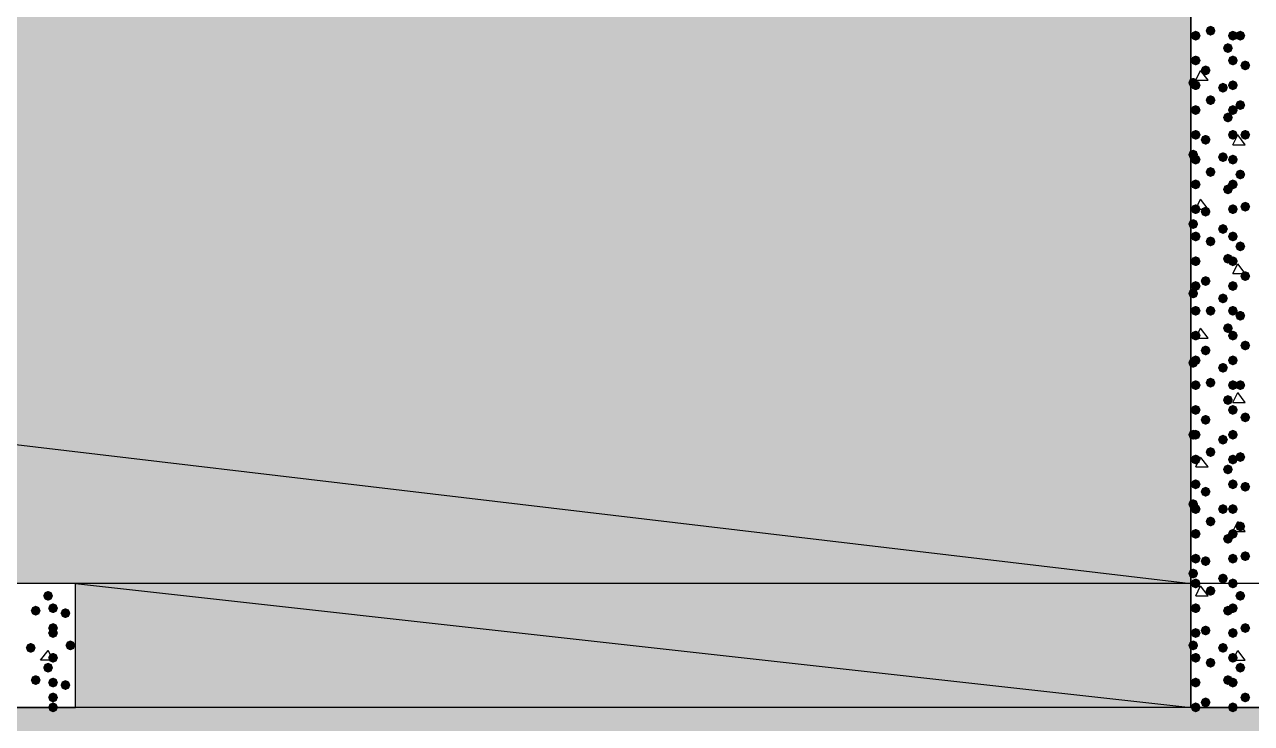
# Model space of a CAD drawing. Header units: millimetres. Extents: x 0 to 420, y 0 to 297.
# Drawn here: x 174.98 to 195.94, y 103.7 to 115.63 of the extents above; entities that cross this region are included whole.
import ezdxf

# ---------------------------------------------------------------- set-up
doc = ezdxf.new("R2010")
doc.units = ezdxf.units.MM
doc.layers.get('0').update_dxf_attribs({"linetype": 'CONTINUOUS'})

msp = doc.modelspace()

# ---------------------------------------------------------------- hatches: boundary and pattern name
at = {"true_color": 0x000008}
h = msp.add_hatch(color=0, dxfattribs=at)
h.paths.add_polyline_path([(194.902667, 125.179667), (33.528, 125.179667), (194.902667, 106.087333)], flags=0)
h.paths.add_polyline_path([(33.528, 125.179667), (194.902667, 106.087333), (33.528, 106.087333)], flags=0)
for points in [[(195.072, 115.443), (195.047129, 115.383204), (194.987333, 115.358333), (194.927538, 115.383204), (194.902667, 115.443), (194.927537, 115.502796), (194.987333, 115.527667), (195.047129, 115.502796)], [(195.326, 115.527667), (195.301129, 115.467871), (195.241333, 115.443), (195.181538, 115.467871), (195.156667, 115.527667), (195.181537, 115.587462), (195.241333, 115.612333), (195.301129, 115.587463)], [(195.707, 115.443), (195.682129, 115.383204), (195.622333, 115.358333), (195.562537, 115.383204), (195.537667, 115.443), (195.562537, 115.502796), (195.622333, 115.527667), (195.682129, 115.502796)], [(195.834, 115.443), (195.809129, 115.383204), (195.749333, 115.358333), (195.689538, 115.383204), (195.664667, 115.443), (195.689537, 115.502796), (195.749333, 115.527667), (195.809129, 115.502796)], [(195.622333, 115.231333), (195.597463, 115.171538), (195.537667, 115.146667), (195.477871, 115.171538), (195.453, 115.231333), (195.477871, 115.291129), (195.537667, 115.316), (195.597462, 115.291129)], [(195.072, 115.019667), (195.047129, 114.959871), (194.987333, 114.935), (194.927538, 114.959871), (194.902667, 115.019667), (194.927537, 115.079462), (194.987333, 115.104333), (195.047129, 115.079463)], [(195.707, 115.019667), (195.682129, 114.959871), (195.622333, 114.935), (195.562537, 114.959871), (195.537667, 115.019667), (195.562537, 115.079462), (195.622333, 115.104333), (195.682129, 115.079463)], [(195.241333, 114.850333), (195.216462, 114.790538), (195.156667, 114.765667), (195.096871, 114.790538), (195.072, 114.850333), (195.096871, 114.910129), (195.156667, 114.935), (195.216462, 114.910129)], [(195.918667, 114.935), (195.893796, 114.875204), (195.834, 114.850333), (195.774204, 114.875204), (195.749333, 114.935), (195.774204, 114.994796), (195.834, 115.019667), (195.893796, 114.994796)], [(195.029667, 114.638667), (195.004796, 114.578871), (194.945, 114.554), (194.885204, 114.578871), (194.860333, 114.638667), (194.885204, 114.698462), (194.945, 114.723333), (195.004796, 114.698463)], [(195.072, 114.596333), (195.047129, 114.536537), (194.987333, 114.511667), (194.927538, 114.536537), (194.902667, 114.596333), (194.927537, 114.656129), (194.987333, 114.681), (195.047129, 114.656129)], [(195.537667, 114.554), (195.512796, 114.494204), (195.453, 114.469333), (195.393204, 114.494204), (195.368333, 114.554), (195.393204, 114.613796), (195.453, 114.638667), (195.512796, 114.613796)], [(195.707, 114.596333), (195.682129, 114.536537), (195.622333, 114.511667), (195.562537, 114.536537), (195.537667, 114.596333), (195.562537, 114.656129), (195.622333, 114.681), (195.682129, 114.656129)], [(195.326, 114.342333), (195.301129, 114.282537), (195.241333, 114.257667), (195.181538, 114.282537), (195.156667, 114.342333), (195.181537, 114.402129), (195.241333, 114.427), (195.301129, 114.402129)], [(195.072, 114.173), (195.047129, 114.113204), (194.987333, 114.088333), (194.927538, 114.113204), (194.902667, 114.173), (194.927537, 114.232796), (194.987333, 114.257667), (195.047129, 114.232796)], [(195.707, 114.173), (195.682129, 114.113204), (195.622333, 114.088333), (195.562537, 114.113204), (195.537667, 114.173), (195.562537, 114.232796), (195.622333, 114.257667), (195.682129, 114.232796)], [(195.834, 114.257667), (195.809129, 114.197871), (195.749333, 114.173), (195.689538, 114.197871), (195.664667, 114.257667), (195.689537, 114.317462), (195.749333, 114.342333), (195.809129, 114.317463)], [(195.622333, 114.046), (195.597463, 113.986204), (195.537667, 113.961333), (195.477871, 113.986204), (195.453, 114.046), (195.477871, 114.105796), (195.537667, 114.130667), (195.597462, 114.105796)], [(195.072, 113.749667), (195.047129, 113.689871), (194.987333, 113.665), (194.927538, 113.689871), (194.902667, 113.749667), (194.927537, 113.809462), (194.987333, 113.834333), (195.047129, 113.809463)], [(195.707, 113.749667), (195.682129, 113.689871), (195.622333, 113.665), (195.562537, 113.689871), (195.537667, 113.749667), (195.562537, 113.809462), (195.622333, 113.834333), (195.682129, 113.809463)], [(195.918667, 113.749667), (195.893796, 113.689871), (195.834, 113.665), (195.774204, 113.689871), (195.749333, 113.749667), (195.774204, 113.809462), (195.834, 113.834333), (195.893796, 113.809463)], [(195.241333, 113.665), (195.216462, 113.605204), (195.156667, 113.580333), (195.096871, 113.605204), (195.072, 113.665), (195.096871, 113.724796), (195.156667, 113.749667), (195.216462, 113.724796)], [(195.029667, 113.411), (195.004796, 113.351204), (194.945, 113.326333), (194.885204, 113.351204), (194.860333, 113.411), (194.885204, 113.470796), (194.945, 113.495667), (195.004796, 113.470796)], [(195.072, 113.326333), (195.047129, 113.266537), (194.987333, 113.241667), (194.927538, 113.266537), (194.902667, 113.326333), (194.927537, 113.386129), (194.987333, 113.411), (195.047129, 113.386129)], [(195.537667, 113.368667), (195.512796, 113.308871), (195.453, 113.284), (195.393204, 113.308871), (195.368333, 113.368667), (195.393204, 113.428462), (195.453, 113.453333), (195.512796, 113.428463)], [(195.707, 113.326333), (195.682129, 113.266537), (195.622333, 113.241667), (195.562537, 113.266537), (195.537667, 113.326333), (195.562537, 113.386129), (195.622333, 113.411), (195.682129, 113.386129)], [(195.326, 113.114667), (195.301129, 113.054871), (195.241333, 113.03), (195.181538, 113.054871), (195.156667, 113.114667), (195.181537, 113.174462), (195.241333, 113.199333), (195.301129, 113.174463)], [(195.072, 112.903), (195.047129, 112.843204), (194.987333, 112.818333), (194.927538, 112.843204), (194.902667, 112.903), (194.927537, 112.962796), (194.987333, 112.987667), (195.047129, 112.962796)], [(195.707, 112.903), (195.682129, 112.843204), (195.622333, 112.818333), (195.562537, 112.843204), (195.537667, 112.903), (195.562537, 112.962796), (195.622333, 112.987667), (195.682129, 112.962796)], [(195.834, 113.072333), (195.809129, 113.012538), (195.749333, 112.987667), (195.689538, 113.012538), (195.664667, 113.072333), (195.689537, 113.132129), (195.749333, 113.157), (195.809129, 113.132129)], [(195.622333, 112.818333), (195.597463, 112.758537), (195.537667, 112.733667), (195.477871, 112.758537), (195.453, 112.818333), (195.477871, 112.878129), (195.537667, 112.903), (195.597462, 112.878129)], [(195.072, 112.479667), (195.047129, 112.419871), (194.987333, 112.395), (194.927538, 112.419871), (194.902667, 112.479667), (194.927537, 112.539462), (194.987333, 112.564333), (195.047129, 112.539463)], [(195.707, 112.479667), (195.682129, 112.419871), (195.622333, 112.395), (195.562537, 112.419871), (195.537667, 112.479667), (195.562537, 112.539462), (195.622333, 112.564333), (195.682129, 112.539463)], [(195.918667, 112.522), (195.893796, 112.462204), (195.834, 112.437333), (195.774204, 112.462204), (195.749333, 112.522), (195.774204, 112.581796), (195.834, 112.606667), (195.893796, 112.581796)], [(195.241333, 112.437333), (195.216462, 112.377537), (195.156667, 112.352667), (195.096871, 112.377537), (195.072, 112.437333), (195.096871, 112.497129), (195.156667, 112.522), (195.216462, 112.497129)], [(195.029667, 112.225667), (195.004796, 112.165871), (194.945, 112.141), (194.885204, 112.165871), (194.860333, 112.225667), (194.885204, 112.285462), (194.945, 112.310333), (195.004796, 112.285463)], [(195.537667, 112.141), (195.512796, 112.081204), (195.453, 112.056333), (195.393204, 112.081204), (195.368333, 112.141), (195.393204, 112.200796), (195.453, 112.225667), (195.512796, 112.200796)], [(195.072, 112.014), (195.047129, 111.954204), (194.987333, 111.929333), (194.927538, 111.954204), (194.902667, 112.014), (194.927537, 112.073796), (194.987333, 112.098667), (195.047129, 112.073796)], [(195.326, 111.929333), (195.301129, 111.869537), (195.241333, 111.844667), (195.181538, 111.869537), (195.156667, 111.929333), (195.181537, 111.989129), (195.241333, 112.014), (195.301129, 111.989129)], [(195.707, 112.014), (195.682129, 111.954204), (195.622333, 111.929333), (195.562537, 111.954204), (195.537667, 112.014), (195.562537, 112.073796), (195.622333, 112.098667), (195.682129, 112.073796)], [(195.834, 111.844667), (195.809129, 111.784871), (195.749333, 111.76), (195.689538, 111.784871), (195.664667, 111.844667), (195.689537, 111.904462), (195.749333, 111.929333), (195.809129, 111.904463)], [(195.622333, 111.633), (195.597463, 111.573204), (195.537667, 111.548333), (195.477871, 111.573204), (195.453, 111.633), (195.477871, 111.692796), (195.537667, 111.717667), (195.597462, 111.692796)], [(195.072, 111.590667), (195.047129, 111.530871), (194.987333, 111.506), (194.927538, 111.530871), (194.902667, 111.590667), (194.927537, 111.650462), (194.987333, 111.675333), (195.047129, 111.650463)], [(195.707, 111.590667), (195.682129, 111.530871), (195.622333, 111.506), (195.562537, 111.530871), (195.537667, 111.590667), (195.562537, 111.650462), (195.622333, 111.675333), (195.682129, 111.650463)], [(195.241333, 111.252), (195.216462, 111.192204), (195.156667, 111.167333), (195.096871, 111.192204), (195.072, 111.252), (195.096871, 111.311796), (195.156667, 111.336667), (195.216462, 111.311796)], [(195.918667, 111.336667), (195.893796, 111.276871), (195.834, 111.252), (195.774204, 111.276871), (195.749333, 111.336667), (195.774204, 111.396462), (195.834, 111.421333), (195.893796, 111.396463)], [(195.029667, 111.040333), (195.004796, 110.980538), (194.945, 110.955667), (194.885204, 110.980538), (194.860333, 111.040333), (194.885204, 111.100129), (194.945, 111.125), (195.004796, 111.100129)], [(195.072, 111.167333), (195.047129, 111.107537), (194.987333, 111.082667), (194.927538, 111.107537), (194.902667, 111.167333), (194.927537, 111.227129), (194.987333, 111.252), (195.047129, 111.227129)], [(195.707, 111.167333), (195.682129, 111.107537), (195.622333, 111.082667), (195.562537, 111.107537), (195.537667, 111.167333), (195.562537, 111.227129), (195.622333, 111.252), (195.682129, 111.227129)], [(195.537667, 110.955667), (195.512796, 110.895871), (195.453, 110.871), (195.393204, 110.895871), (195.368333, 110.955667), (195.393204, 111.015462), (195.453, 111.040333), (195.512796, 111.015463)], [(195.072, 110.744), (195.047129, 110.684204), (194.987333, 110.659333), (194.927538, 110.684204), (194.902667, 110.744), (194.927537, 110.803796), (194.987333, 110.828667), (195.047129, 110.803796)], [(195.326, 110.744), (195.301129, 110.684204), (195.241333, 110.659333), (195.181538, 110.684204), (195.156667, 110.744), (195.181537, 110.803796), (195.241333, 110.828667), (195.301129, 110.803796)], [(195.707, 110.744), (195.682129, 110.684204), (195.622333, 110.659333), (195.562537, 110.684204), (195.537667, 110.744), (195.562537, 110.803796), (195.622333, 110.828667), (195.682129, 110.803796)], [(195.834, 110.659333), (195.809129, 110.599537), (195.749333, 110.574667), (195.689538, 110.599537), (195.664667, 110.659333), (195.689537, 110.719129), (195.749333, 110.744), (195.809129, 110.719129)], [(195.622333, 110.447667), (195.597463, 110.387871), (195.537667, 110.363), (195.477871, 110.387871), (195.453, 110.447667), (195.477871, 110.507462), (195.537667, 110.532333), (195.597462, 110.507463)], [(195.072, 110.320667), (195.047129, 110.260871), (194.987333, 110.236), (194.927538, 110.260871), (194.902667, 110.320667), (194.927537, 110.380462), (194.987333, 110.405333), (195.047129, 110.380463)], [(195.707, 110.320667), (195.682129, 110.260871), (195.622333, 110.236), (195.562537, 110.260871), (195.537667, 110.320667), (195.562537, 110.380462), (195.622333, 110.405333), (195.682129, 110.380463)], [(195.918667, 110.151333), (195.893796, 110.091537), (195.834, 110.066667), (195.774204, 110.091537), (195.749333, 110.151333), (195.774204, 110.211129), (195.834, 110.236), (195.893796, 110.211129)], [(195.241333, 110.066667), (195.216462, 110.006871), (195.156667, 109.982), (195.096871, 110.006871), (195.072, 110.066667), (195.096871, 110.126462), (195.156667, 110.151333), (195.216462, 110.126463)], [(195.029667, 109.855), (195.004796, 109.795204), (194.945, 109.770333), (194.885204, 109.795204), (194.860333, 109.855), (194.885204, 109.914796), (194.945, 109.939667), (195.004796, 109.914796)], [(195.072, 109.897333), (195.047129, 109.837538), (194.987333, 109.812667), (194.927538, 109.837538), (194.902667, 109.897333), (194.927537, 109.957129), (194.987333, 109.982), (195.047129, 109.957129)], [(195.537667, 109.770333), (195.512796, 109.710538), (195.453, 109.685667), (195.393204, 109.710538), (195.368333, 109.770333), (195.393204, 109.830129), (195.453, 109.855), (195.512796, 109.830129)], [(195.707, 109.897333), (195.682129, 109.837538), (195.622333, 109.812667), (195.562537, 109.837538), (195.537667, 109.897333), (195.562537, 109.957129), (195.622333, 109.982), (195.682129, 109.957129)], [(195.326, 109.516333), (195.301129, 109.456537), (195.241333, 109.431667), (195.181538, 109.456537), (195.156667, 109.516333), (195.181537, 109.576129), (195.241333, 109.601), (195.301129, 109.576129)], [(195.072, 109.474), (195.047129, 109.414204), (194.987333, 109.389333), (194.927538, 109.414204), (194.902667, 109.474), (194.927537, 109.533796), (194.987333, 109.558667), (195.047129, 109.533796)], [(195.707, 109.474), (195.682129, 109.414204), (195.622333, 109.389333), (195.562537, 109.414204), (195.537667, 109.474), (195.562537, 109.533796), (195.622333, 109.558667), (195.682129, 109.533796)], [(195.834, 109.474), (195.809129, 109.414204), (195.749333, 109.389333), (195.689538, 109.414204), (195.664667, 109.474), (195.689537, 109.533796), (195.749333, 109.558667), (195.809129, 109.533796)], [(195.622333, 109.22), (195.597463, 109.160204), (195.537667, 109.135333), (195.477871, 109.160204), (195.453, 109.22), (195.477871, 109.279796), (195.537667, 109.304667), (195.597462, 109.279796)], [(195.072, 109.050667), (195.047129, 108.990871), (194.987333, 108.966), (194.927538, 108.990871), (194.902667, 109.050667), (194.927537, 109.110462), (194.987333, 109.135333), (195.047129, 109.110463)], [(195.707, 109.050667), (195.682129, 108.990871), (195.622333, 108.966), (195.562537, 108.990871), (195.537667, 109.050667), (195.562537, 109.110462), (195.622333, 109.135333), (195.682129, 109.110463)], [(195.918667, 108.923667), (195.893796, 108.863871), (195.834, 108.839), (195.774204, 108.863871), (195.749333, 108.923667), (195.774204, 108.983462), (195.834, 109.008333), (195.893796, 108.983463)], [(195.241333, 108.881333), (195.216462, 108.821537), (195.156667, 108.796667), (195.096871, 108.821537), (195.072, 108.881333), (195.096871, 108.941129), (195.156667, 108.966), (195.216462, 108.941129)], [(195.029667, 108.627333), (195.004796, 108.567537), (194.945, 108.542667), (194.885204, 108.567537), (194.860333, 108.627333), (194.885204, 108.687129), (194.945, 108.712), (195.004796, 108.687129)], [(195.072, 108.627333), (195.047129, 108.567537), (194.987333, 108.542667), (194.927538, 108.567537), (194.902667, 108.627333), (194.927537, 108.687129), (194.987333, 108.712), (195.047129, 108.687129)], [(195.537667, 108.542667), (195.512796, 108.482871), (195.453, 108.458), (195.393204, 108.482871), (195.368333, 108.542667), (195.393204, 108.602462), (195.453, 108.627333), (195.512796, 108.602463)], [(195.707, 108.627333), (195.682129, 108.567537), (195.622333, 108.542667), (195.562537, 108.567537), (195.537667, 108.627333), (195.562537, 108.687129), (195.622333, 108.712), (195.682129, 108.687129)], [(195.326, 108.331), (195.301129, 108.271204), (195.241333, 108.246333), (195.181538, 108.271204), (195.156667, 108.331), (195.181537, 108.390796), (195.241333, 108.415667), (195.301129, 108.390796)], [(195.072, 108.204), (195.047129, 108.144204), (194.987333, 108.119333), (194.927538, 108.144204), (194.902667, 108.204), (194.927537, 108.263796), (194.987333, 108.288667), (195.047129, 108.263796)], [(195.707, 108.204), (195.682129, 108.144204), (195.622333, 108.119333), (195.562537, 108.144204), (195.537667, 108.204), (195.562537, 108.263796), (195.622333, 108.288667), (195.682129, 108.263796)], [(195.834, 108.246333), (195.809129, 108.186537), (195.749333, 108.161667), (195.689538, 108.186537), (195.664667, 108.246333), (195.689537, 108.306129), (195.749333, 108.331), (195.809129, 108.306129)], [(195.622333, 108.034667), (195.597463, 107.974871), (195.537667, 107.95), (195.477871, 107.974871), (195.453, 108.034667), (195.477871, 108.094462), (195.537667, 108.119333), (195.597462, 108.094463)], [(195.072, 107.780667), (195.047129, 107.720871), (194.987333, 107.696), (194.927538, 107.720871), (194.902667, 107.780667), (194.927537, 107.840462), (194.987333, 107.865333), (195.047129, 107.840463)], [(195.241333, 107.653667), (195.216462, 107.593871), (195.156667, 107.569), (195.096871, 107.593871), (195.072, 107.653667), (195.096871, 107.713462), (195.156667, 107.738333), (195.216462, 107.713463)], [(195.707, 107.780667), (195.682129, 107.720871), (195.622333, 107.696), (195.562537, 107.720871), (195.537667, 107.780667), (195.562537, 107.840462), (195.622333, 107.865333), (195.682129, 107.840463)], [(195.918667, 107.738333), (195.893796, 107.678538), (195.834, 107.653667), (195.774204, 107.678538), (195.749333, 107.738333), (195.774204, 107.798129), (195.834, 107.823), (195.893796, 107.798129)], [(195.029667, 107.442), (195.004796, 107.382204), (194.945, 107.357333), (194.885204, 107.382204), (194.860333, 107.442), (194.885204, 107.501796), (194.945, 107.526667), (195.004796, 107.501796)], [(195.072, 107.357333), (195.047129, 107.297537), (194.987333, 107.272667), (194.927538, 107.297537), (194.902667, 107.357333), (194.927537, 107.417129), (194.987333, 107.442), (195.047129, 107.417129)], [(195.537667, 107.357333), (195.512796, 107.297537), (195.453, 107.272667), (195.393204, 107.297537), (195.368333, 107.357333), (195.393204, 107.417129), (195.453, 107.442), (195.512796, 107.417129)], [(195.707, 107.357333), (195.682129, 107.297537), (195.622333, 107.272667), (195.562537, 107.297537), (195.537667, 107.357333), (195.562537, 107.417129), (195.622333, 107.442), (195.682129, 107.417129)], [(195.326, 107.145667), (195.301129, 107.085871), (195.241333, 107.061), (195.181538, 107.085871), (195.156667, 107.145667), (195.181537, 107.205462), (195.241333, 107.230333), (195.301129, 107.205463)], [(195.834, 107.061), (195.809129, 107.001204), (195.749333, 106.976333), (195.689538, 107.001204), (195.664667, 107.061), (195.689537, 107.120796), (195.749333, 107.145667), (195.809129, 107.120796)], [(195.072, 106.934), (195.047129, 106.874204), (194.987333, 106.849333), (194.927538, 106.874204), (194.902667, 106.934), (194.927537, 106.993796), (194.987333, 107.018667), (195.047129, 106.993796)], [(195.622333, 106.849333), (195.597463, 106.789537), (195.537667, 106.764667), (195.477871, 106.789537), (195.453, 106.849333), (195.477871, 106.909129), (195.537667, 106.934), (195.597462, 106.909129)], [(195.707, 106.934), (195.682129, 106.874204), (195.622333, 106.849333), (195.562537, 106.874204), (195.537667, 106.934), (195.562537, 106.993796), (195.622333, 107.018667), (195.682129, 106.993796)], [(195.072, 106.510667), (195.047129, 106.450871), (194.987333, 106.426), (194.927538, 106.450871), (194.902667, 106.510667), (194.927537, 106.570462), (194.987333, 106.595333), (195.047129, 106.570463)], [(195.241333, 106.468333), (195.216462, 106.408537), (195.156667, 106.383667), (195.096871, 106.408537), (195.072, 106.468333), (195.096871, 106.528129), (195.156667, 106.553), (195.216462, 106.528129)], [(195.707, 106.510667), (195.682129, 106.450871), (195.622333, 106.426), (195.562537, 106.450871), (195.537667, 106.510667), (195.562537, 106.570462), (195.622333, 106.595333), (195.682129, 106.570463)], [(195.918667, 106.553), (195.893796, 106.493204), (195.834, 106.468333), (195.774204, 106.493204), (195.749333, 106.553), (195.774204, 106.612796), (195.834, 106.637667), (195.893796, 106.612796)], [(195.029667, 106.256667), (195.004796, 106.196871), (194.945, 106.172), (194.885204, 106.196871), (194.860333, 106.256667), (194.885204, 106.316462), (194.945, 106.341333), (195.004796, 106.316463)], [(195.537667, 106.172), (195.512796, 106.112204), (195.453, 106.087333), (195.393204, 106.112204), (195.368333, 106.172), (195.393204, 106.231796), (195.453, 106.256667), (195.512796, 106.231796)], [(195.072, 106.087333), (195.047129, 106.027537), (194.987333, 106.002667), (194.927538, 106.027537), (194.902667, 106.087333), (194.927537, 106.147129), (194.987333, 106.172), (195.047129, 106.147129)], [(195.707, 106.087333), (195.682129, 106.027537), (195.622333, 106.002667), (195.562537, 106.027537), (195.537667, 106.087333), (195.562537, 106.147129), (195.622333, 106.172), (195.682129, 106.147129)]]:
    msp.add_hatch(color=0, dxfattribs=at).paths.add_polyline_path(points, flags=0)
h = msp.add_hatch(color=0, dxfattribs=at)
h.paths.add_polyline_path([(194.902667, 106.087333), (175.852667, 106.087333), (194.902667, 103.970667)], flags=0)
h.paths.add_polyline_path([(175.852667, 106.087333), (194.902667, 103.970667), (175.852667, 103.970667)], flags=0)
at = {"true_color": 0x000007}
for points in [[(195.326, 105.960333), (195.301129, 105.900538), (195.241333, 105.875667), (195.181538, 105.900538), (195.156667, 105.960333), (195.181537, 106.020129), (195.241333, 106.045), (195.301129, 106.020129)], [(175.471667, 105.875667), (175.446796, 105.815871), (175.387, 105.791), (175.327204, 105.815871), (175.302333, 105.875667), (175.327204, 105.935462), (175.387, 105.960333), (175.446796, 105.935463)], [(195.834, 105.875667), (195.809129, 105.815871), (195.749333, 105.791), (195.689538, 105.815871), (195.664667, 105.875667), (195.689537, 105.935462), (195.749333, 105.960333), (195.809129, 105.935463)], [(175.26, 105.621667), (175.235129, 105.561871), (175.175333, 105.537), (175.115538, 105.561871), (175.090667, 105.621667), (175.115537, 105.681462), (175.175333, 105.706333), (175.235129, 105.681463)], [(175.556333, 105.664), (175.531462, 105.604204), (175.471667, 105.579333), (175.411871, 105.604204), (175.387, 105.664), (175.411871, 105.723796), (175.471667, 105.748667), (175.531462, 105.723796)], [(175.768, 105.579333), (175.743129, 105.519537), (175.683333, 105.494667), (175.623538, 105.519537), (175.598667, 105.579333), (175.623537, 105.639129), (175.683333, 105.664), (175.743129, 105.639129)], [(195.072, 105.664), (195.047129, 105.604204), (194.987333, 105.579333), (194.927538, 105.604204), (194.902667, 105.664), (194.927537, 105.723796), (194.987333, 105.748667), (195.047129, 105.723796)], [(195.622333, 105.621667), (195.597463, 105.561871), (195.537667, 105.537), (195.477871, 105.561871), (195.453, 105.621667), (195.477871, 105.681462), (195.537667, 105.706333), (195.597462, 105.681463)], [(195.707, 105.664), (195.682129, 105.604204), (195.622333, 105.579333), (195.562537, 105.604204), (195.537667, 105.664), (195.562537, 105.723796), (195.622333, 105.748667), (195.682129, 105.723796)], [(175.556333, 105.325333), (175.531462, 105.265537), (175.471667, 105.240667), (175.411871, 105.265537), (175.387, 105.325333), (175.411871, 105.385129), (175.471667, 105.41), (175.531462, 105.385129)], [(195.918667, 105.325333), (195.893796, 105.265537), (195.834, 105.240667), (195.774204, 105.265537), (195.749333, 105.325333), (195.774204, 105.385129), (195.834, 105.41), (195.893796, 105.385129)], [(175.556333, 105.240667), (175.531462, 105.180871), (175.471667, 105.156), (175.411871, 105.180871), (175.387, 105.240667), (175.411871, 105.300462), (175.471667, 105.325333), (175.531462, 105.300463)], [(195.072, 105.240667), (195.047129, 105.180871), (194.987333, 105.156), (194.927538, 105.180871), (194.902667, 105.240667), (194.927537, 105.300462), (194.987333, 105.325333), (195.047129, 105.300463)], [(195.241333, 105.283), (195.216462, 105.223204), (195.156667, 105.198333), (195.096871, 105.223204), (195.072, 105.283), (195.096871, 105.342796), (195.156667, 105.367667), (195.216462, 105.342796)], [(195.707, 105.240667), (195.682129, 105.180871), (195.622333, 105.156), (195.562537, 105.180871), (195.537667, 105.240667), (195.562537, 105.300462), (195.622333, 105.325333), (195.682129, 105.300463)], [(175.175333, 104.986667), (175.150462, 104.926871), (175.090667, 104.902), (175.030871, 104.926871), (175.006, 104.986667), (175.030871, 105.046462), (175.090667, 105.071333), (175.150462, 105.046463)], [(175.852667, 105.029), (175.827796, 104.969204), (175.768, 104.944333), (175.708204, 104.969204), (175.683333, 105.029), (175.708204, 105.088796), (175.768, 105.113667), (175.827796, 105.088796)], [(195.029667, 105.029), (195.004796, 104.969204), (194.945, 104.944333), (194.885204, 104.969204), (194.860333, 105.029), (194.885204, 105.088796), (194.945, 105.113667), (195.004796, 105.088796)], [(195.537667, 104.986667), (195.512796, 104.926871), (195.453, 104.902), (195.393204, 104.926871), (195.368333, 104.986667), (195.393204, 105.046462), (195.453, 105.071333), (195.512796, 105.046463)], [(175.556333, 104.817333), (175.531462, 104.757537), (175.471667, 104.732667), (175.411871, 104.757537), (175.387, 104.817333), (175.411871, 104.877129), (175.471667, 104.902), (175.531462, 104.877129)], [(195.072, 104.817333), (195.047129, 104.757537), (194.987333, 104.732667), (194.927538, 104.757537), (194.902667, 104.817333), (194.927537, 104.877129), (194.987333, 104.902), (195.047129, 104.877129)], [(195.326, 104.732667), (195.301129, 104.672871), (195.241333, 104.648), (195.181538, 104.672871), (195.156667, 104.732667), (195.181537, 104.792462), (195.241333, 104.817333), (195.301129, 104.792463)], [(195.707, 104.817333), (195.682129, 104.757537), (195.622333, 104.732667), (195.562537, 104.757537), (195.537667, 104.817333), (195.562537, 104.877129), (195.622333, 104.902), (195.682129, 104.877129)], [(175.471667, 104.648), (175.446796, 104.588204), (175.387, 104.563333), (175.327204, 104.588204), (175.302333, 104.648), (175.327204, 104.707796), (175.387, 104.732667), (175.446796, 104.707796)], [(195.834, 104.648), (195.809129, 104.588204), (195.749333, 104.563333), (195.689538, 104.588204), (195.664667, 104.648), (195.689537, 104.707796), (195.749333, 104.732667), (195.809129, 104.707796)], [(175.26, 104.436333), (175.235129, 104.376537), (175.175333, 104.351667), (175.115538, 104.376537), (175.090667, 104.436333), (175.115537, 104.496129), (175.175333, 104.521), (175.235129, 104.496129)], [(175.556333, 104.394), (175.531462, 104.334204), (175.471667, 104.309333), (175.411871, 104.334204), (175.387, 104.394), (175.411871, 104.453796), (175.471667, 104.478667), (175.531462, 104.453796)], [(175.768, 104.351667), (175.743129, 104.291871), (175.683333, 104.267), (175.623538, 104.291871), (175.598667, 104.351667), (175.623537, 104.411462), (175.683333, 104.436333), (175.743129, 104.411463)], [(195.072, 104.394), (195.047129, 104.334204), (194.987333, 104.309333), (194.927538, 104.334204), (194.902667, 104.394), (194.927537, 104.453796), (194.987333, 104.478667), (195.047129, 104.453796)], [(195.622333, 104.436333), (195.597463, 104.376537), (195.537667, 104.351667), (195.477871, 104.376537), (195.453, 104.436333), (195.477871, 104.496129), (195.537667, 104.521), (195.597462, 104.496129)], [(195.707, 104.394), (195.682129, 104.334204), (195.622333, 104.309333), (195.562537, 104.334204), (195.537667, 104.394), (195.562537, 104.453796), (195.622333, 104.478667), (195.682129, 104.453796)], [(175.556333, 104.14), (175.531462, 104.080204), (175.471667, 104.055333), (175.411871, 104.080204), (175.387, 104.14), (175.411871, 104.199796), (175.471667, 104.224667), (175.531462, 104.199796)], [(195.918667, 104.14), (195.893796, 104.080204), (195.834, 104.055333), (195.774204, 104.080204), (195.749333, 104.14), (195.774204, 104.199796), (195.834, 104.224667), (195.893796, 104.199796)], [(175.556333, 103.970667), (175.531462, 103.910871), (175.471667, 103.886), (175.411871, 103.910871), (175.387, 103.970667), (175.411871, 104.030462), (175.471667, 104.055333), (175.531462, 104.030463)], [(195.072, 103.970667), (195.047129, 103.910871), (194.987333, 103.886), (194.927538, 103.910871), (194.902667, 103.970667), (194.927537, 104.030462), (194.987333, 104.055333), (195.047129, 104.030463)], [(195.241333, 104.055333), (195.216462, 103.995538), (195.156667, 103.970667), (195.096871, 103.995538), (195.072, 104.055333), (195.096871, 104.115129), (195.156667, 104.14), (195.216462, 104.115129)], [(195.707, 103.970667), (195.682129, 103.910871), (195.622333, 103.886), (195.562537, 103.910871), (195.537667, 103.970667), (195.562537, 104.030462), (195.622333, 104.055333), (195.682129, 104.030463)]]:
    msp.add_hatch(color=0, dxfattribs=at).paths.add_polyline_path(points, flags=0)
at = {"true_color": 0x000008}
h = msp.add_hatch(color=0, dxfattribs=at)
h.paths.add_polyline_path([(379.603, 103.970667), (33.528, 103.970667), (379.603, 84.920667)], flags=0)
h.paths.add_polyline_path([(33.528, 103.970667), (379.603, 84.920667), (33.528, 84.920667)], flags=0)

# ---------------------------------------------------------------- linework, layer by layer
at = {"color": 0, "true_color": 0x000007}
for points in [[(32.469667, 125.179667), (32.469667, 148.463), (380.661333, 148.463), (380.661333, 125.179667), (218.228333, 125.179667), (218.228333, 103.970667), (194.902667, 103.970667), (194.902667, 125.179667)], [(32.469667, 125.179667), (32.469667, 148.463), (380.661333, 148.463), (380.661333, 125.179667), (218.228333, 125.179667), (218.228333, 103.970667), (194.902667, 103.970667), (194.902667, 125.179667)], [(173.736, 106.087333), (173.736, 103.970667), (175.852667, 103.970667), (175.852667, 106.087333)], [(194.902667, 106.087333), (194.902667, 103.970667), (197.019333, 103.970667), (197.019333, 106.087333)]]:
    msp.add_lwpolyline(points, close=True, dxfattribs=at)
at = {"color": 0, "true_color": 0x000008}
for points in [[(194.902667, 125.179667), (33.528, 125.179667), (194.902667, 106.087333)], [(33.528, 125.179667), (194.902667, 106.087333), (33.528, 106.087333)], [(194.902667, 106.087333), (175.852667, 106.087333), (194.902667, 103.970667)], [(175.852667, 106.087333), (194.902667, 103.970667), (175.852667, 103.970667)], [(379.603, 103.970667), (33.528, 103.970667), (379.603, 84.920667)]]:
    msp.add_lwpolyline(points, close=True, dxfattribs=at)
at = {"color": 0, "true_color": 0x000007}
for points in [[(194.902667, 125.179667), (194.902667, 106.087333)], [(194.987333, 105.875667), (195.072, 106.045)], [(195.199, 105.875667), (195.072, 106.045)], [(194.987333, 105.875667), (195.199, 105.875667)], [(175.471667, 104.775), (175.26, 104.775), (175.387, 104.944333)], [(175.471667, 104.775), (175.387, 104.944333)], [(195.622333, 104.775), (195.707, 104.944333)], [(195.834, 104.775), (195.707, 104.944333)], [(195.622333, 104.775), (195.834, 104.775)]]:
    msp.add_lwpolyline(points, dxfattribs=at)
at = {"color": 0, "true_color": 0x000008}
for points in [[(194.987333, 114.681), (195.072, 114.850333)], [(195.199, 114.681), (195.072, 114.850333)], [(194.987333, 114.681), (195.199, 114.681)], [(195.622333, 113.580333), (195.707, 113.749667)], [(195.622333, 113.580333), (195.834, 113.580333)], [(195.834, 113.580333), (195.707, 113.749667)], [(194.987333, 112.479667), (195.072, 112.649)], [(195.199, 112.479667), (195.072, 112.649)], [(194.987333, 112.479667), (195.199, 112.479667)], [(195.622333, 111.379), (195.707, 111.548333)], [(195.834, 111.379), (195.707, 111.548333)], [(195.622333, 111.379), (195.834, 111.379)], [(194.987333, 110.278333), (195.072, 110.447667)], [(195.199, 110.278333), (195.072, 110.447667)], [(194.987333, 110.278333), (195.199, 110.278333)], [(195.622333, 109.177667), (195.707, 109.347)], [(195.622333, 109.177667), (195.834, 109.177667)], [(195.834, 109.177667), (195.707, 109.347)], [(194.987333, 108.077), (195.072, 108.246333)], [(195.199, 108.077), (195.072, 108.246333)], [(194.987333, 108.077), (195.199, 108.077)], [(195.622333, 106.976333), (195.707, 107.145667)], [(195.834, 106.976333), (195.707, 107.145667)], [(195.622333, 106.976333), (195.834, 106.976333)]]:
    msp.add_lwpolyline(points, dxfattribs=at)

doc.saveas('drawing.dxf')
